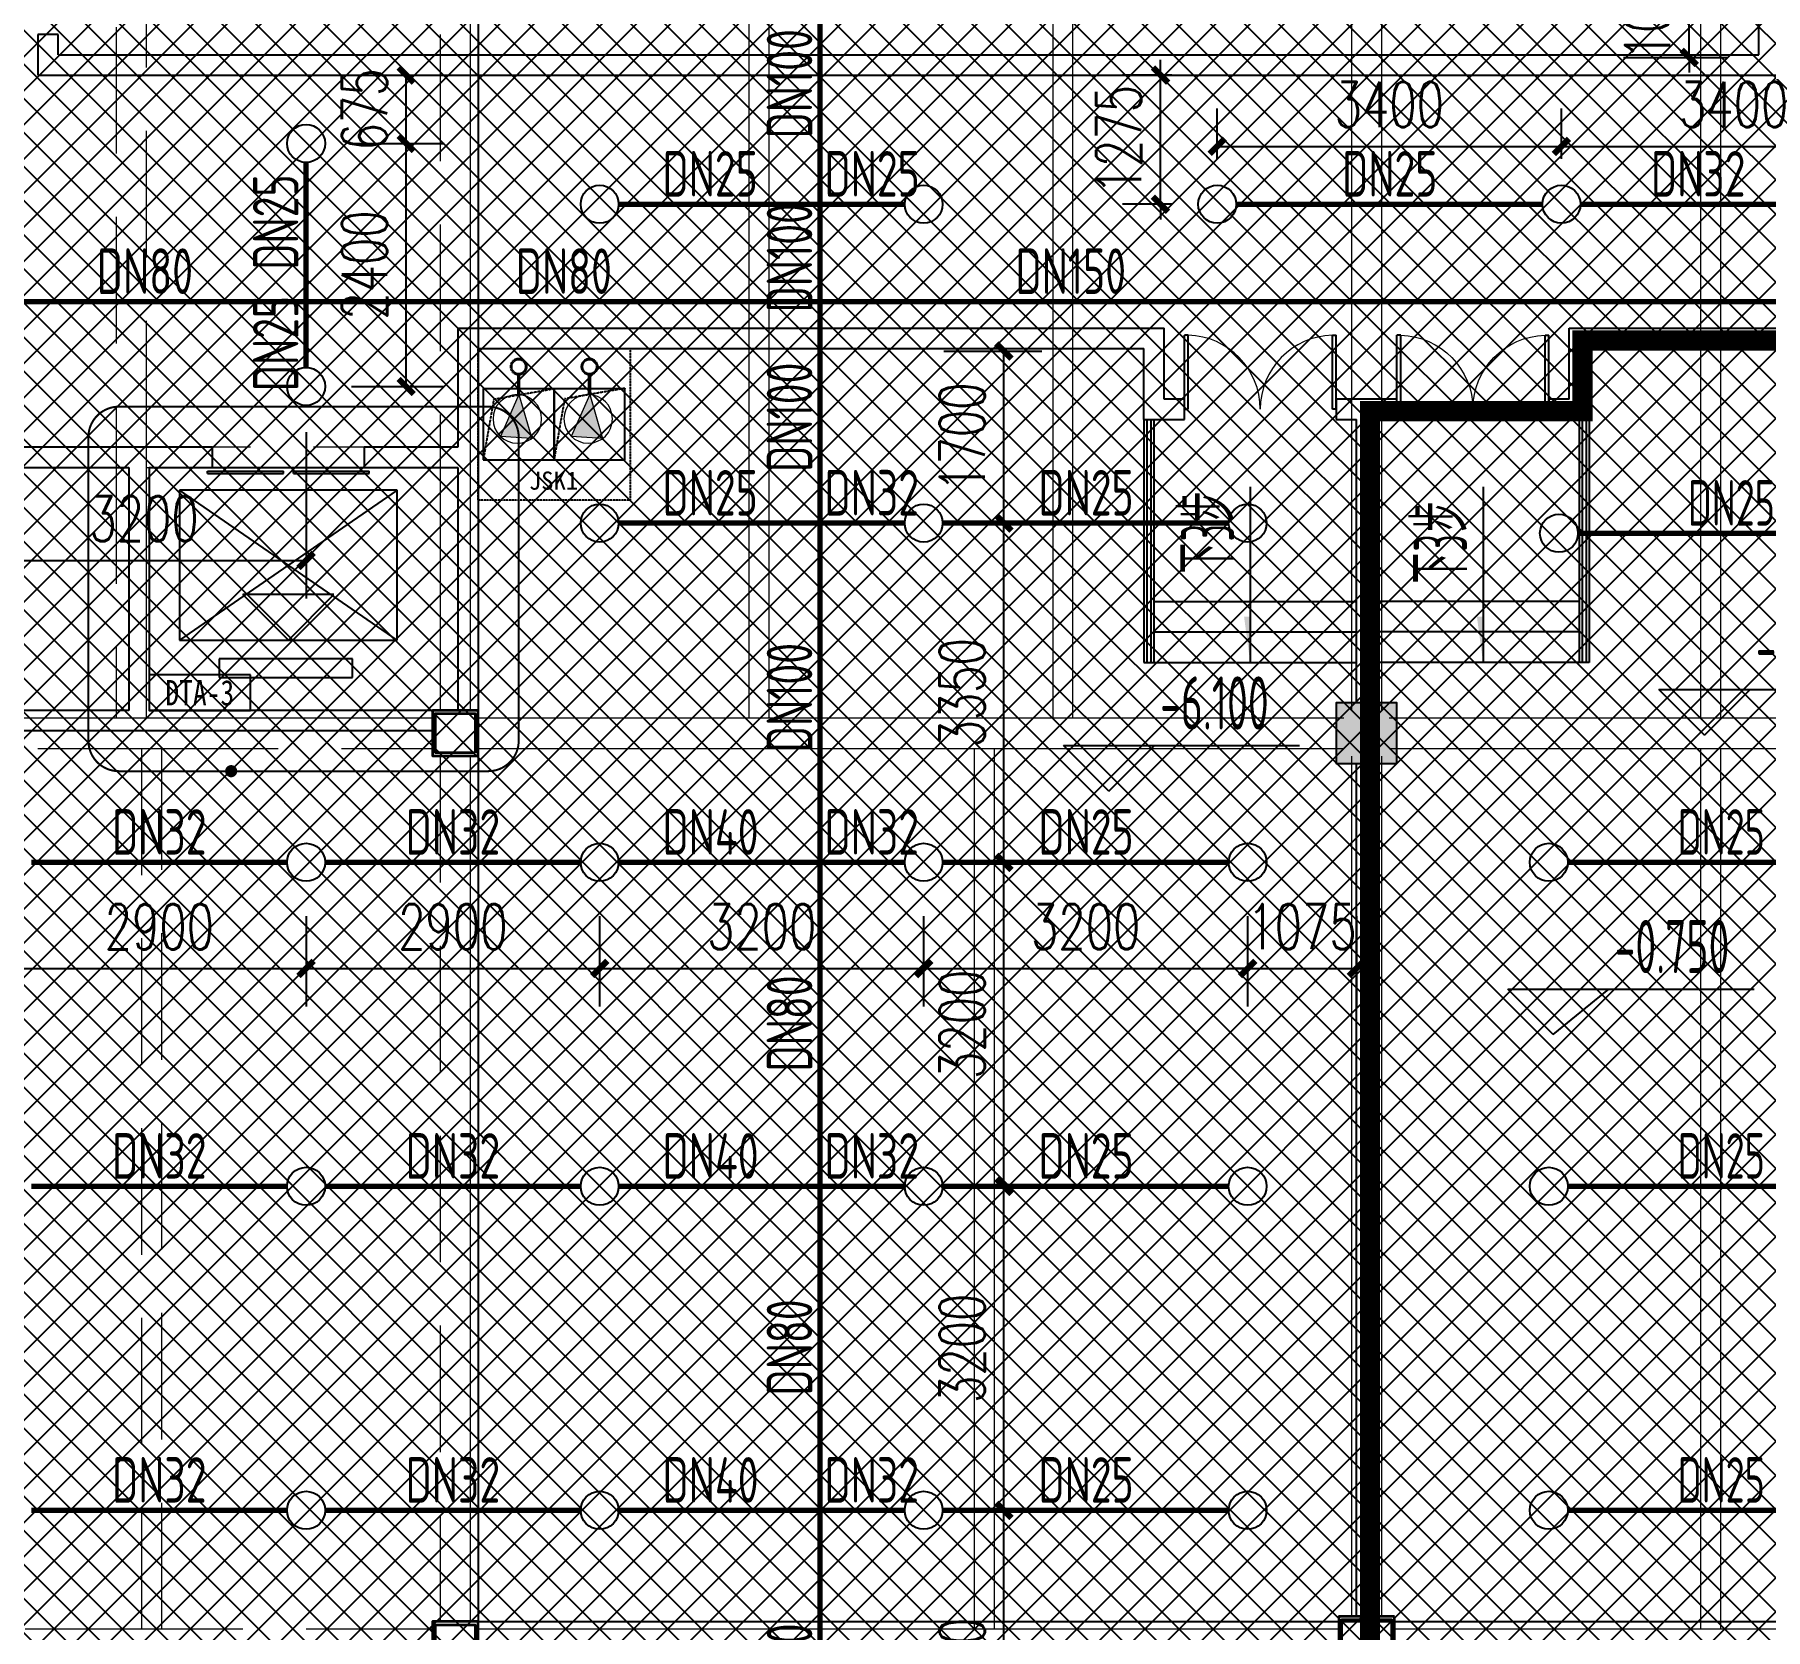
# Model space of a CAD drawing. Extents: x 6824721 to 16538177, y 2478193 to 6665639.
# Drawn here: x 8740108 to 8757203, y 2882850 to 2898601 of the extents above; entities that cross this region are included whole.
import ezdxf
from ezdxf.enums import TextEntityAlignment as Align

# ---------------------------------------------------------------- set-up
doc = ezdxf.new("R2010")
doc.units = 0
doc.header["$LTSCALE"] = 10
for name, pattern in [('DASH', [0.35, 0.25, -0.1]), ('DASHEDX2', [1.5, 1, -0.5]), ('排水', [1.1, 1, -0.1]), ('短虚线', [187.5, 125, -62.5])]:
    doc.linetypes.add(name, pattern=pattern)
for name, color, linetype, lineweight in [('$0$A-PUB_HATCH', 8, 'Continuous', 0), ('GPS-污水', 2, '排水', 40), ('钢梁', 141, 'Continuous', 18)]:
    doc.layers.add(name, color=color, linetype=linetype, lineweight=lineweight)
for name, color, linetype in [('0-wo', 8, 'Continuous'), ('0-绿', 3, 'Continuous'), ('HANDRAIL', 3, 'Continuous'), ('PUB_HATCH', 8, 'Continuous'), ('SRC-03F$0$A-SYMB-NUMB-T', 4, 'Continuous'), ('W-EQUIP_喷头', 7, 'Continuous'), ('W-PIPE-喷淋中', 6, 'Continuous'), ('W-TEXT_喷淋', 7, 'Continuous'), ('W-TWT_DIM', 3, 'Continuous'), ('WALL', 9, 'Continuous'), ('排水', 224, 'DASHEDX2'), ('集水坑', 4, 'Continuous')]:
    doc.layers.add(name, color=color, linetype=linetype)
doc.styles.add('8B2_01', font='simhei.ttf', dxfattribs={"width": 0.8})
doc.styles.add('8B2_02', font='tssdeng.shx', dxfattribs={"width": 0.7, "bigfont": 'TSSDCHN.shx'})
doc.styles.add('_TCH_DIM_T3', font='SIMPLEX', dxfattribs={"width": 0.705882, "bigfont": 'GBCBIG'})
doc.styles.add('_TWT_PIPEDN', font='TSSDENG', dxfattribs={"width": 0.8, "height": 3.5, "bigfont": 'TSSDCHN'})
doc.styles.add('SRC-03F$0$ECADI-TXT', font='simplex.shx', dxfattribs={"bigfont": 'hztxt.shx'})
doc.styles.get("Standard").update_dxf_attribs({"font": 'TSSDENG.shx', "width": 0.7, "bigfont": 'TSSDCHN.shx'})
doc.styles.add('黑体', font='simhei.ttf', dxfattribs={"width": 0.65})
doc.dimstyles.new('_TWT_ARCH&&150', dxfattribs={"dimtxt": 446.25, "dimasz": 150, "dimexe": 375, "dimexo": 450, "dimgap": 189.375, "dimtad": 1, "dimdec": 0, "dimzin": 0, "dimdsep": 46, "dimtxsty": '_TCH_DIM_T3', "dimblk": 'ARCHTICK', "dimcen": 0.09, "dimclrt": 7, "dimazin": 2, "dimtfac": 1, "dimtdec": 0, "dimtix": 1, "dimtmove": 2, "dimatfit": 3, "dimfxl": 0, "dimtolj": 1, "dimtzin": 0, "dimarcsym": 0})

# ---------------------------------------------------------------- blocks, each defined once
blk = doc.blocks.new('SRC-03F$0$ECADI-TAG-CODE')
at = {"layer": 'SRC-03F$0$A-SYMB-NUMB-T', "color": 1}
blk.add_lwpolyline([(3.41, 8.1), (13.41, 8.1), (13.41, 4.6), (3.41, 4.6)], close=True, dxfattribs=at)
at = {"layer": 'SRC-03F$0$A-SYMB-NUMB-T', "style": 'SRC-03F$0$ECADI-TXT', "width": 0.7}
blk.add_attdef('CODE', text='', height=2.5, dxfattribs=at).set_placement((8.41, 6.35), align=Align.MIDDLE_CENTER)
blk = doc.blocks.new('A$C07C2142B')
at = {"layer": 'HANDRAIL', "color": 8}
for points in [[(0, 0), (0, -2400)], [(30, 0), (30, -2400)], [(70, 0), (70, -2400)], [(100, 0), (100, 0), (100, -2400)], [(100, -1800), (2100, -1800)], [(100, -2100), (2100, -2100)], [(0, -2400), (2100, -2400)]]:
    blk.add_lwpolyline(points, dxfattribs=at)
blk = doc.blocks.new('A$C33CD6E67')
at = {"layer": 'HANDRAIL'}
for points in [[(0, 0), (0, -2400)], [(30, 0), (30, -2400)], [(70, 0), (70, -2400)], [(100, 0), (100, 0), (100, -2400)], [(100, -1800), (2100, -1800)], [(100, -2100), (2100, -2100)], [(0, -2400), (2100, -2400)]]:
    blk.add_lwpolyline(points, dxfattribs=at)
blk = doc.blocks.new('_FZH')
blk.add_lwpolyline([(-0.5, -0.5), (0.5, -0.5), (0.5, 0.5), (-0.5, 0.5)], close=True)
at = {"layer": 'PUB_HATCH'}
blk.add_solid([(-0.5, -0.5), (0.5, -0.5), (-0.5, 0.5), (0.5, 0.5)], dxfattribs=at)
blk = doc.blocks.new('$DORLIB2D$00000127')
at = {"color": 0}
for points in [[(-0.533, 0.795), (-0.533, 0.69)], [(-0.033, 0.795), (-0.533, 0.795)], [(-0.033, 0.69), (-0.533, 0.69)], [(-0.033, 0.795), (-0.033, 0.69)], [(0.533, 0.795), (0.033, 0.795)], [(0.033, 0.795), (0.033, 0.69)], [(0.533, 0.69), (0.033, 0.69)], [(0.533, 0.795), (0.533, 0.69)], [(0.5, 0.5), (-0.5, 0.5)]]:
    blk.add_lwpolyline(points, dxfattribs=at)
blk = doc.blocks.new('$DorLib2D$00000002')
for p, q in [((-0.5, 0), (-0.5, 0.4875)), ((-0.475, 0.4875), (-0.5, 0.4875)), ((-0.475, 0), (-0.475, 0.4875)), ((0.475, 0), (0.475, 0.4875)), ((0.475, 0.4875), (0.5, 0.4875)), ((0.5, 0), (0.5, 0.4875)), ((-0.5, 0), (-0.475, 0)), ((0.5, 0), (0.475, 0))]:
    blk.add_line(p, q)
at = {"lineweight": 13}
for centre, start, end in [((-0.4875, 0), 0, 88.53072), ((0.4875, 0), 91.46928, 180)]:
    blk.add_arc(centre, 0.4875, start, end, dxfattribs=at)
blk = doc.blocks.new('$SB01_1')
h = blk.add_hatch(color=256)
h.dxf.hatch_style = 1
h.paths.add_polyline_path([(-0.381, -0.323), (0.5, 0), (-0.381, 0.323)])
h.paths.add_polyline_path([(0, 0), (0.002, 0), (0.002, 0.001), (0, 0.001)], flags=24)
h.paths.add_polyline_path([(0, -0.002), (0.003, -0.002), (0.003, -0.001), (0, -0.001)], flags=24)
h.paths.add_polyline_path([(0, -0.003), (0.003, -0.003), (0.003, -0.002), (0, -0.002)], flags=24)
for p, q in [((0.5, 0), (-0.381, 0.323)), ((-0.381, 0.323), (-0.381, -0.323)), ((0.5, 0), (-0.381, -0.323))]:
    blk.add_line(p, q)
blk.add_circle((0, 0), 0.5)
at = {"flags": 1}
for tag, p in [('UNIT', (0, 0)), ('SPEC', (0, -0.002)), ('WHAT', (0, -0.003))]:
    blk.add_attdef(tag, p, '', height=0.001, dxfattribs=at)
blk = doc.blocks.new('人防集水坑')
at = {"layer": 'GPS-污水', "color": 8, "linetype": '排水', "const_width": 35}
for points in [[(307486, 701151), (307284, 701151)], [(307486, 700451), (307284, 700451)]]:
    blk.add_lwpolyline(points, dxfattribs=at)
at = {"layer": 'GPS-污水', "color": 8, "linetype": '排水'}
for centre in [(307561, 701151), (307561, 700451)]:
    blk.add_circle(centre, 75, dxfattribs=at)
at = {"layer": '集水坑', "color": 8, "linetype": 'DASH', "ltscale": 0.5}
blk.add_lwpolyline([(306241, 700051), (306241, 701551), (307741, 701551), (307741, 700051)], close=True, dxfattribs=at)
at = {"layer": '集水坑', "color": 8, "linetype": 'Continuous', "ltscale": 0.5}
for points in [[(306641, 701501), (306641, 700801), (307341, 700801), (307341, 701501)], [(306641, 700801), (306641, 700101), (307341, 700101), (307341, 700801)]]:
    blk.add_lwpolyline(points, close=True, dxfattribs=at)
at = {"layer": '集水坑', "color": 8, "linetype": 'DASH', "ltscale": 0.5}
for points in [[(307341, 700801), (307237, 701397), (306641, 701501)], [(307347, 700101), (307243, 700697), (306647, 700801)]]:
    blk.add_lwpolyline(points, dxfattribs=at)
at = {"layer": '$0$A-PUB_HATCH', "color": 8, "linetype": '排水', "xscale": -480.0000000000002, "yscale": 480.0000000000002, "zscale": 480.0000000000002, "rotation": 176.2535374729293}
for p in [(307045, 701164, 0), (307045, 700464, 0)]:
    blk.add_blockref('$SB01_1', p, dxfattribs=at)
blk = doc.blocks.new('42pk')
at = {"layer": '排水', "color": 8, "linetype": 'DASH'}
blk.add_lwpolyline([(448757, 792509, 0, 0, 0), (448045, 793221, 160, 0, 0), (447621, 793645, 0, 0, 0)], format="xyseb", dxfattribs=at)
at = {"layer": '集水坑', "color": 8, "linetype": 'Continuous', "rotation": 90}
blk.add_blockref('人防集水坑', (1147567, 487534), dxfattribs=at)
at = {"layer": '0-绿', "color": 8, "linetype": 'DASH', "style": '黑体'}
blk.add_text('JSK1', height=179.2, dxfattribs=at).set_placement((446517, 793880, 0))
blk = doc.blocks.new('jkytk')
at = {"layer": 'WALL', "color": 1, "const_width": 200}
for points in [[(8447914, 2882202), (8447914, 2903527), (8450014, 2903527), (8450014, 2904227), (8457464, 2904227), (8457464, 2902912), (8459789, 2902912), (8459789, 2898727), (8461514, 2898727), (8461514, 2891152)], [(8461514, 2891152), (8461514, 2898727), (8459789, 2898727), (8459789, 2902912), (8457464, 2902912), (8457464, 2904227), (8450014, 2904227), (8450014, 2903527), (8447914, 2903527), (8447914, 2882202)]]:
    blk.add_lwpolyline(points, dxfattribs=at)
blk = doc.blocks.new('A$C54042AD6')
at = {"layer": '0-wo', "color": 8}
for p, q in [((450, 0), (0, 450)), ((0, 450), (2334, 450)), ((450, 0), (900, 450))]:
    blk.add_line(p, q, dxfattribs=at)
at = {"layer": '0-wo', "color": 8, "style": '8B2_02', "width": 0.6}
blk.add_text('-6.100', height=525, dxfattribs=at).set_placement((956, 608))
blk = doc.blocks.new('LIANGMOBAN')
at = {"layer": '钢梁', "color": 8, "linetype": '短虚线', "lineweight": 18}
for p, q in [((1871441, 186578), (1871441, 180453)), ((1871741, 180553), (1871741, 186578)), ((1874641, 186503), (1874641, 180454)), ((1874641, 180553), (1871741, 180553)), ((1871441, 180453), (1871441, 177878)), ((1871641, 177878), (1868791, 177878)), ((1868791, 177578), (1871641, 177578)), ((1871641, 177578), (1871791, 177578)), ((1871691, 177578), (1871691, 168878)), ((1871791, 177578), (1874566, 177578)), ((1871891, 168878), (1871891, 177578)), ((1874641, 177503), (1874641, 168953)), ((1871791, 168878), (1868791, 168878)), ((1874566, 168878), (1871791, 168878))]:
    blk.add_line(p, q, dxfattribs=at)
at = {"layer": '钢梁', "color": 8, "lineweight": 18}
for p, q in [((1877691, 186578), (1877691, 177878)), ((1877891, 177878), (1877891, 186578)), ((1880691, 186578), (1880691, 177878)), ((1880891, 177878), (1880891, 186578)), ((1887091, 186578), (1887091, 177878)), ((1887291, 177878), (1887291, 186578)), ((1874941, 180453), (1874941, 186503)), ((1883641, 186453), (1883641, 177953)), ((1883941, 177953), (1883941, 186453)), ((1871741, 177878), (1871741, 180554)), ((1874641, 180453), (1874641, 177953)), ((1874941, 177953), (1874941, 180453)), ((1871741, 180353), (1874641, 180353)), ((1871791, 177878), (1871641, 177878)), ((1874566, 177878), (1871791, 177878)), ((1877791, 177878), (1875016, 177878)), ((1880016, 177878), (1877791, 177878)), ((1880791, 177878), (1880016, 177878)), ((1883566, 177878), (1880791, 177878)), ((1890366, 177878), (1884016, 177878)), ((1887091, 177878), (1884016, 177878)), ((1874941, 168953), (1874941, 177503)), ((1875016, 177578), (1877791, 177578)), ((1877791, 177578), (1880016, 177578)), ((1879916, 177578), (1879916, 168878)), ((1880016, 177578), (1880791, 177578)), ((1880116, 168878), (1880116, 177578)), ((1880791, 177578), (1883566, 177578)), ((1883641, 177503), (1883641, 169003)), ((1883941, 169003), (1883941, 177503)), ((1884016, 177578), (1890366, 177578)), ((1884016, 177578), (1887091, 177578)), ((1887091, 177578), (1887091, 168878)), ((1887291, 168878), (1887291, 177578)), ((1877791, 168878), (1875016, 168878)), ((1880016, 168878), (1877791, 168878)), ((1880791, 168878), (1880016, 168878)), ((1883516, 168878), (1880791, 168878)), ((1890316, 168878), (1884066, 168878)), ((1887091, 168878), (1884066, 168878))]:
    blk.add_line(p, q, dxfattribs=at)
blk = doc.blocks.new('_ArchTick')
at = {"color": 0, "linetype": 'ByBlock', "const_width": 0.4}
blk.add_lwpolyline([(-0.5, -0.5), (0.5, 0.5)], dxfattribs=at)
blk = doc.blocks.new('*D377')
at = {"layer": 'Defpoints', "color": 0, "transparency": 16777216}
for p in [(8748639, 2884026), (8749682, 2884026), (8748639, 2880826)]:
    blk.add_point(p, dxfattribs=at)
at = {"layer": 'W-TWT_DIM', "color": 0, "lineweight": -2, "transparency": 16777216}
for p, q in [((8749089, 2884026), (8750057, 2884026)), ((8749682, 2880826), (8749682, 2884026)), ((8749089, 2880826), (8750057, 2880826))]:
    blk.add_line(p, q, dxfattribs=at)
at = {"layer": 'W-TWT_DIM', "color": 0, "lineweight": -2, "transparency": 16777216, "xscale": 150, "yscale": 150, "zscale": 150}
for p, rotation in [((8749682, 2884026), 90), ((8749682, 2880826), 270)]:
    blk.add_blockref('_ArchTick', p, dxfattribs=dict(at, rotation=rotation))
at = {"layer": 'W-TWT_DIM', "color": 7, "transparency": 16777216, "insert": (8749270, 2882426), "char_height": 446.2, "attachment_point": 5, "rotation": 90, "style": '_TCH_DIM_T3'}
blk.add_mtext('\\A1;3200', dxfattribs=at)
blk = doc.blocks.new('*D378')
at = {"layer": 'Defpoints', "color": 0, "transparency": 16777216}
for p in [(8748639, 2887226), (8749682, 2887226), (8748639, 2884026)]:
    blk.add_point(p, dxfattribs=at)
at = {"layer": 'W-TWT_DIM', "color": 0, "lineweight": -2, "transparency": 16777216}
for p, q in [((8749089, 2887226), (8750057, 2887226)), ((8749682, 2884026), (8749682, 2887226)), ((8749089, 2884026), (8750057, 2884026))]:
    blk.add_line(p, q, dxfattribs=at)
at = {"layer": 'W-TWT_DIM', "color": 0, "lineweight": -2, "transparency": 16777216, "xscale": 150, "yscale": 150, "zscale": 150}
for p, rotation in [((8749682, 2887226), 90), ((8749682, 2884026), 270)]:
    blk.add_blockref('_ArchTick', p, dxfattribs=dict(at, rotation=rotation))
at = {"layer": 'W-TWT_DIM', "color": 7, "transparency": 16777216, "insert": (8749270, 2885626), "char_height": 446.2, "attachment_point": 5, "rotation": 90, "style": '_TCH_DIM_T3'}
blk.add_mtext('\\A1;3200', dxfattribs=at)
blk = doc.blocks.new('*D379')
at = {"layer": 'Defpoints', "color": 0, "transparency": 16777216}
for p in [(8748639, 2890426), (8749682, 2890426), (8748639, 2887226)]:
    blk.add_point(p, dxfattribs=at)
at = {"layer": 'W-TWT_DIM', "color": 0, "lineweight": -2, "transparency": 16777216}
for p, q in [((8749089, 2890426), (8750057, 2890426)), ((8749682, 2887226), (8749682, 2890426)), ((8749089, 2887226), (8750057, 2887226))]:
    blk.add_line(p, q, dxfattribs=at)
at = {"layer": 'W-TWT_DIM', "color": 0, "lineweight": -2, "transparency": 16777216, "xscale": 150, "yscale": 150, "zscale": 150}
for p, rotation in [((8749682, 2890426), 90), ((8749682, 2887226), 270)]:
    blk.add_blockref('_ArchTick', p, dxfattribs=dict(at, rotation=rotation))
at = {"layer": 'W-TWT_DIM', "color": 7, "transparency": 16777216, "insert": (8749270, 2888826), "char_height": 446.2, "attachment_point": 5, "rotation": 90, "style": '_TCH_DIM_T3'}
blk.add_mtext('\\A1;3200', dxfattribs=at)
blk = doc.blocks.new('*D380')
at = {"layer": 'Defpoints', "color": 0, "transparency": 16777216}
for p in [(8748639, 2893776), (8749682, 2893776), (8748639, 2890426)]:
    blk.add_point(p, dxfattribs=at)
at = {"layer": 'W-TWT_DIM', "color": 0, "lineweight": -2, "transparency": 16777216}
for p, q in [((8749089, 2893776), (8750057, 2893776)), ((8749682, 2890426), (8749682, 2893776)), ((8749089, 2890426), (8750057, 2890426))]:
    blk.add_line(p, q, dxfattribs=at)
at = {"layer": 'W-TWT_DIM', "color": 0, "lineweight": -2, "transparency": 16777216, "xscale": 150, "yscale": 150, "zscale": 150}
for p, rotation in [((8749682, 2893776), 90), ((8749682, 2890426), 270)]:
    blk.add_blockref('_ArchTick', p, dxfattribs=dict(at, rotation=rotation))
at = {"layer": 'W-TWT_DIM', "color": 7, "transparency": 16777216, "insert": (8749270, 2892101), "char_height": 446.2, "attachment_point": 5, "rotation": 90, "style": '_TCH_DIM_T3'}
blk.add_mtext('\\A1;3350', dxfattribs=at)
blk = doc.blocks.new('*D381')
at = {"layer": 'Defpoints', "color": 0, "transparency": 16777216}
for p in [(8748639, 2895476), (8749682, 2895476), (8748639, 2893776)]:
    blk.add_point(p, dxfattribs=at)
at = {"layer": 'W-TWT_DIM', "color": 0, "lineweight": -2, "transparency": 16777216}
for p, q in [((8749089, 2895476), (8750057, 2895476)), ((8749682, 2893776), (8749682, 2895476)), ((8749089, 2893776), (8750057, 2893776))]:
    blk.add_line(p, q, dxfattribs=at)
at = {"layer": 'W-TWT_DIM', "color": 0, "lineweight": -2, "transparency": 16777216, "xscale": 150, "yscale": 150, "zscale": 150}
for p, rotation in [((8749682, 2895476), 90), ((8749682, 2893776), 270)]:
    blk.add_blockref('_ArchTick', p, dxfattribs=dict(at, rotation=rotation))
at = {"layer": 'W-TWT_DIM', "color": 7, "transparency": 16777216, "insert": (8749270, 2894626), "char_height": 446.2, "attachment_point": 5, "rotation": 90, "style": '_TCH_DIM_T3'}
blk.add_mtext('\\A1;1700', dxfattribs=at)
blk = doc.blocks.new('*D679')
at = {"layer": 'Defpoints', "color": 0, "transparency": 16777216}
for p in [(8751229, 2898201), (8751789, 2898201), (8751789, 2896926)]:
    blk.add_point(p, dxfattribs=at)
at = {"layer": 'W-TWT_DIM', "color": 0, "lineweight": -2, "transparency": 16777216}
for p, q in [((8751229, 2898201), (8751229, 2898351)), ((8751339, 2898201), (8750854, 2898201)), ((8751229, 2896926), (8751229, 2898201)), ((8751339, 2896926), (8750854, 2896926)), ((8751229, 2896926), (8751229, 2896776))]:
    blk.add_line(p, q, dxfattribs=at)
at = {"layer": 'W-TWT_DIM', "color": 0, "lineweight": -2, "transparency": 16777216, "xscale": 150, "yscale": 150, "zscale": 150}
for p, rotation in [((8751229, 2898201), 270), ((8751229, 2896926), 90)]:
    blk.add_blockref('_ArchTick', p, dxfattribs=dict(at, rotation=rotation))
at = {"layer": 'W-TWT_DIM', "color": 7, "transparency": 16777216, "insert": (8750816, 2897564), "char_height": 446.2, "attachment_point": 5, "rotation": 90, "style": '_TCH_DIM_T3'}
blk.add_mtext('\\A1;1275', dxfattribs=at)
blk = doc.blocks.new('*D760')
at = {"layer": 'Defpoints', "color": 0, "transparency": 16777216}
for p in [(8755189, 2897498), (8751789, 2896926), (8755189, 2896926)]:
    blk.add_point(p, dxfattribs=at)
at = {"layer": 'W-TWT_DIM', "color": 0, "lineweight": -2, "transparency": 16777216}
for p, q in [((8751789, 2897376), (8751789, 2897873)), ((8755189, 2897376), (8755189, 2897873)), ((8751789, 2897498), (8755189, 2897498))]:
    blk.add_line(p, q, dxfattribs=at)
at = {"layer": 'W-TWT_DIM', "color": 0, "lineweight": -2, "transparency": 16777216, "xscale": 150, "yscale": 150, "zscale": 150, "rotation": 180}
blk.add_blockref('_ArchTick', (8751789, 2897498), dxfattribs=at)
at = {"layer": 'W-TWT_DIM', "color": 0, "lineweight": -2, "transparency": 16777216, "xscale": 150, "yscale": 150, "zscale": 150}
blk.add_blockref('_ArchTick', (8755189, 2897498), dxfattribs=at)
at = {"layer": 'W-TWT_DIM', "color": 7, "transparency": 16777216, "insert": (8753489, 2897911), "char_height": 446.2, "attachment_point": 5, "style": '_TCH_DIM_T3'}
blk.add_mtext('\\A1;3400', dxfattribs=at)
blk = doc.blocks.new('*D761')
at = {"layer": 'Defpoints', "color": 0, "transparency": 16777216}
for p in [(8758589, 2897498), (8755189, 2896926), (8758589, 2896926)]:
    blk.add_point(p, dxfattribs=at)
at = {"layer": 'W-TWT_DIM', "color": 0, "lineweight": -2, "transparency": 16777216}
for p, q in [((8755189, 2897376), (8755189, 2897873)), ((8758589, 2897376), (8758589, 2897873)), ((8755189, 2897498), (8758589, 2897498))]:
    blk.add_line(p, q, dxfattribs=at)
at = {"layer": 'W-TWT_DIM', "color": 0, "lineweight": -2, "transparency": 16777216, "xscale": 150, "yscale": 150, "zscale": 150, "rotation": 180}
blk.add_blockref('_ArchTick', (8755189, 2897498), dxfattribs=at)
at = {"layer": 'W-TWT_DIM', "color": 0, "lineweight": -2, "transparency": 16777216, "xscale": 150, "yscale": 150, "zscale": 150}
blk.add_blockref('_ArchTick', (8758589, 2897498), dxfattribs=at)
at = {"layer": 'W-TWT_DIM', "color": 7, "transparency": 16777216, "insert": (8756889, 2897911), "char_height": 446.2, "attachment_point": 5, "style": '_TCH_DIM_T3'}
blk.add_mtext('\\A1;3400', dxfattribs=at)
blk = doc.blocks.new('*D767')
at = {"layer": 'Defpoints', "color": 0, "transparency": 16777216}
for p in [(8739589, 2895126), (8742789, 2895126), (8742789, 2893408)]:
    blk.add_point(p, dxfattribs=at)
at = {"layer": 'W-TWT_DIM', "color": 0, "lineweight": -2, "transparency": 16777216}
for p, q in [((8739589, 2894676), (8739589, 2893033)), ((8742789, 2894676), (8742789, 2893033)), ((8739589, 2893408), (8742789, 2893408))]:
    blk.add_line(p, q, dxfattribs=at)
at = {"layer": 'W-TWT_DIM', "color": 0, "lineweight": -2, "transparency": 16777216, "xscale": 150, "yscale": 150, "zscale": 150, "rotation": 180}
blk.add_blockref('_ArchTick', (8739589, 2893408), dxfattribs=at)
at = {"layer": 'W-TWT_DIM', "color": 0, "lineweight": -2, "transparency": 16777216, "xscale": 150, "yscale": 150, "zscale": 150}
blk.add_blockref('_ArchTick', (8742789, 2893408), dxfattribs=at)
at = {"layer": 'W-TWT_DIM', "color": 7, "transparency": 16777216, "insert": (8741189, 2893821), "char_height": 446.2, "attachment_point": 5, "style": '_TCH_DIM_T3'}
blk.add_mtext('\\A1;3200', dxfattribs=at)
blk = doc.blocks.new('*D768')
at = {"layer": 'Defpoints', "color": 0, "transparency": 16777216}
for p in [(8742789, 2897526), (8743778, 2897526), (8742789, 2895126)]:
    blk.add_point(p, dxfattribs=at)
at = {"layer": 'W-TWT_DIM', "color": 0, "lineweight": -2, "transparency": 16777216}
for p, q in [((8743239, 2897526), (8744153, 2897526)), ((8743778, 2895126), (8743778, 2897526)), ((8743239, 2895126), (8744153, 2895126))]:
    blk.add_line(p, q, dxfattribs=at)
at = {"layer": 'W-TWT_DIM', "color": 0, "lineweight": -2, "transparency": 16777216, "xscale": 150, "yscale": 150, "zscale": 150}
for p, rotation in [((8743778, 2897526), 90), ((8743778, 2895126), 270)]:
    blk.add_blockref('_ArchTick', p, dxfattribs=dict(at, rotation=rotation))
at = {"layer": 'W-TWT_DIM', "color": 7, "transparency": 16777216, "insert": (8743366, 2896326), "char_height": 446.2, "attachment_point": 5, "rotation": 90, "style": '_TCH_DIM_T3'}
blk.add_mtext('\\A1;2400', dxfattribs=at)
blk = doc.blocks.new('*D769')
at = {"layer": 'Defpoints', "color": 0, "transparency": 16777216}
for p in [(8742789, 2898201), (8743778, 2898201), (8742789, 2897526)]:
    blk.add_point(p, dxfattribs=at)
at = {"layer": 'W-TWT_DIM', "color": 0, "lineweight": -2, "transparency": 16777216}
for p, q in [((8743239, 2898201), (8744153, 2898201)), ((8743778, 2897526), (8743778, 2898201)), ((8743239, 2897526), (8744153, 2897526))]:
    blk.add_line(p, q, dxfattribs=at)
at = {"layer": 'W-TWT_DIM', "color": 0, "lineweight": -2, "transparency": 16777216, "xscale": 150, "yscale": 150, "zscale": 150}
for p, rotation in [((8743778, 2898201), 90), ((8743778, 2897526), 270)]:
    blk.add_blockref('_ArchTick', p, dxfattribs=dict(at, rotation=rotation))
at = {"layer": 'W-TWT_DIM', "color": 7, "transparency": 16777216, "insert": (8743366, 2897862), "char_height": 446.2, "attachment_point": 5, "rotation": 90, "style": '_TCH_DIM_T3'}
blk.add_mtext('\\A1;675', dxfattribs=at)
blk = doc.blocks.new('*D1026')
at = {"layer": 'Defpoints', "color": 0, "transparency": 16777216}
for p in [(8739889, 2890345), (8742789, 2890345), (8742789, 2889378)]:
    blk.add_point(p, dxfattribs=at)
at = {"layer": 'W-TWT_DIM', "color": 0, "lineweight": -2, "transparency": 16777216}
for p, q in [((8739889, 2889895), (8739889, 2889003)), ((8742789, 2889895), (8742789, 2889003)), ((8739889, 2889378), (8742789, 2889378))]:
    blk.add_line(p, q, dxfattribs=at)
at = {"layer": 'W-TWT_DIM', "color": 0, "lineweight": -2, "transparency": 16777216, "xscale": 150, "yscale": 150, "zscale": 150, "rotation": 180}
blk.add_blockref('_ArchTick', (8739889, 2889378), dxfattribs=at)
at = {"layer": 'W-TWT_DIM', "color": 0, "lineweight": -2, "transparency": 16777216, "xscale": 150, "yscale": 150, "zscale": 150}
blk.add_blockref('_ArchTick', (8742789, 2889378), dxfattribs=at)
at = {"layer": 'W-TWT_DIM', "color": 7, "transparency": 16777216, "insert": (8741339, 2889790), "char_height": 446.2, "attachment_point": 5, "style": '_TCH_DIM_T3'}
blk.add_mtext('\\A1;2900', dxfattribs=at)
blk = doc.blocks.new('*D1027')
at = {"layer": 'Defpoints', "color": 0, "transparency": 16777216}
for p in [(8742789, 2890345), (8745689, 2890345), (8745689, 2889378)]:
    blk.add_point(p, dxfattribs=at)
at = {"layer": 'W-TWT_DIM', "color": 0, "lineweight": -2, "transparency": 16777216}
for p, q in [((8742789, 2889895), (8742789, 2889003)), ((8745689, 2889895), (8745689, 2889003)), ((8742789, 2889378), (8745689, 2889378))]:
    blk.add_line(p, q, dxfattribs=at)
at = {"layer": 'W-TWT_DIM', "color": 0, "lineweight": -2, "transparency": 16777216, "xscale": 150, "yscale": 150, "zscale": 150, "rotation": 180}
blk.add_blockref('_ArchTick', (8742789, 2889378), dxfattribs=at)
at = {"layer": 'W-TWT_DIM', "color": 0, "lineweight": -2, "transparency": 16777216, "xscale": 150, "yscale": 150, "zscale": 150}
blk.add_blockref('_ArchTick', (8745689, 2889378), dxfattribs=at)
at = {"layer": 'W-TWT_DIM', "color": 7, "transparency": 16777216, "insert": (8744239, 2889790), "char_height": 446.2, "attachment_point": 5, "style": '_TCH_DIM_T3'}
blk.add_mtext('\\A1;2900', dxfattribs=at)
blk = doc.blocks.new('*D1028')
at = {"layer": 'Defpoints', "color": 0, "transparency": 16777216}
for p in [(8745689, 2890345), (8748889, 2890345), (8748889, 2889378)]:
    blk.add_point(p, dxfattribs=at)
at = {"layer": 'W-TWT_DIM', "color": 0, "lineweight": -2, "transparency": 16777216}
for p, q in [((8745689, 2889895), (8745689, 2889003)), ((8748889, 2889895), (8748889, 2889003)), ((8745689, 2889378), (8748889, 2889378))]:
    blk.add_line(p, q, dxfattribs=at)
at = {"layer": 'W-TWT_DIM', "color": 0, "lineweight": -2, "transparency": 16777216, "xscale": 150, "yscale": 150, "zscale": 150, "rotation": 180}
blk.add_blockref('_ArchTick', (8745689, 2889378), dxfattribs=at)
at = {"layer": 'W-TWT_DIM', "color": 0, "lineweight": -2, "transparency": 16777216, "xscale": 150, "yscale": 150, "zscale": 150}
blk.add_blockref('_ArchTick', (8748889, 2889378), dxfattribs=at)
at = {"layer": 'W-TWT_DIM', "color": 7, "transparency": 16777216, "insert": (8747289, 2889791), "char_height": 446.2, "attachment_point": 5, "style": '_TCH_DIM_T3'}
blk.add_mtext('\\A1;3200', dxfattribs=at)
blk = doc.blocks.new('*D1029')
at = {"layer": 'Defpoints', "color": 0, "transparency": 16777216}
for p in [(8748889, 2890345), (8752089, 2890345), (8752089, 2889378)]:
    blk.add_point(p, dxfattribs=at)
at = {"layer": 'W-TWT_DIM', "color": 0, "lineweight": -2, "transparency": 16777216}
for p, q in [((8748889, 2889895), (8748889, 2889003)), ((8752089, 2889895), (8752089, 2889003)), ((8748889, 2889378), (8752089, 2889378))]:
    blk.add_line(p, q, dxfattribs=at)
at = {"layer": 'W-TWT_DIM', "color": 0, "lineweight": -2, "transparency": 16777216, "xscale": 150, "yscale": 150, "zscale": 150, "rotation": 180}
blk.add_blockref('_ArchTick', (8748889, 2889378), dxfattribs=at)
at = {"layer": 'W-TWT_DIM', "color": 0, "lineweight": -2, "transparency": 16777216, "xscale": 150, "yscale": 150, "zscale": 150}
blk.add_blockref('_ArchTick', (8752089, 2889378), dxfattribs=at)
at = {"layer": 'W-TWT_DIM', "color": 7, "transparency": 16777216, "insert": (8750489, 2889791), "char_height": 446.2, "attachment_point": 5, "style": '_TCH_DIM_T3'}
blk.add_mtext('\\A1;3200', dxfattribs=at)
blk = doc.blocks.new('*D1030')
at = {"layer": 'Defpoints', "color": 0, "transparency": 16777216}
for p in [(8752089, 2890345), (8753164, 2890345), (8753164, 2889378)]:
    blk.add_point(p, dxfattribs=at)
at = {"layer": 'W-TWT_DIM', "color": 0, "lineweight": -2, "transparency": 16777216}
for p, q in [((8752089, 2889895), (8752089, 2889003)), ((8753164, 2889895), (8753164, 2889003)), ((8752089, 2889378), (8751939, 2889378)), ((8752089, 2889378), (8753164, 2889378)), ((8753164, 2889378), (8753314, 2889378))]:
    blk.add_line(p, q, dxfattribs=at)
at = {"layer": 'W-TWT_DIM', "color": 0, "lineweight": -2, "transparency": 16777216, "xscale": 150, "yscale": 150, "zscale": 150}
blk.add_blockref('_ArchTick', (8752089, 2889378), dxfattribs=at)
at = {"layer": 'W-TWT_DIM', "color": 0, "lineweight": -2, "transparency": 16777216, "xscale": 150, "yscale": 150, "zscale": 150, "rotation": 180}
blk.add_blockref('_ArchTick', (8753164, 2889378), dxfattribs=at)
at = {"layer": 'W-TWT_DIM', "color": 7, "transparency": 16777216, "insert": (8752627, 2889791), "char_height": 446.2, "attachment_point": 5, "style": '_TCH_DIM_T3'}
blk.add_mtext('\\A1;1075', dxfattribs=at)
blk = doc.blocks.new('*D1678')
at = {"layer": 'Defpoints', "color": 0, "transparency": 16777216}
for p in [(8755352, 2899401), (8756451, 2899401), (8755352, 2898376)]:
    blk.add_point(p, dxfattribs=at)
at = {"layer": 'W-TWT_DIM', "color": 0, "lineweight": -2, "transparency": 16777216}
for p, q in [((8756451, 2899401), (8756451, 2899551)), ((8755802, 2899401), (8756826, 2899401)), ((8756451, 2898376), (8756451, 2899401)), ((8755802, 2898376), (8756826, 2898376)), ((8756451, 2898376), (8756451, 2898226))]:
    blk.add_line(p, q, dxfattribs=at)
at = {"layer": 'W-TWT_DIM', "color": 0, "lineweight": -2, "transparency": 16777216, "xscale": 150, "yscale": 150, "zscale": 150}
for p, rotation in [((8756451, 2899401), 270), ((8756451, 2898376), 90)]:
    blk.add_blockref('_ArchTick', p, dxfattribs=dict(at, rotation=rotation))
at = {"layer": 'W-TWT_DIM', "color": 7, "transparency": 16777216, "insert": (8756038, 2898889), "char_height": 446.2, "attachment_point": 5, "rotation": 90, "style": '_TCH_DIM_T3'}
blk.add_mtext('\\A1;1025', dxfattribs=at)
blk = doc.blocks.new('$TwtSys$00000125')
blk.add_circle((0, 0, 0), 1)

msp = doc.modelspace()

# ---------------------------------------------------------------- hatches: boundary and pattern name
h = msp.add_hatch()
h.set_pattern_fill('ANSI37', color=8, scale=150)
h.set_pattern_definition([(45, (8303016.86, 2710265.2), (-168.3798, 168.3798), []), (135, (8303016.86, 2710265.2), (-168.3798, -168.3798), [])])
h.paths.add_polyline_path([(8824414.1, 2949451.5), (8824414.1, 2935151.5), (8842714.1, 2935151.5), (8842714.1, 2879526.5), (8827964.1, 2879526.5), (8827964.1, 2881476.5), (8830839.1, 2881476.5), (8830939.1, 2886876.5), (8804334.6, 2886876.5), (8804142.3, 2820149.7), (8833564.1, 2820152.3), (8833564.1, 2817714.5), (8841204.8, 2810768), (8839163.9, 2808501.4), (8843102.6, 2804955), (8820829.2, 2780217.9), (8820829.2, 2770055.4), (8785124.6, 2730401.5), (8708264.1, 2730401.5), (8708264.1, 2736351.5), (8695014.1, 2750701.5), (8695014.1, 2775001.5), (8703014.1, 2775002.8), (8703014.1, 2949451.5), (8712039.3, 2949451.5)])
at = {"layer": '0-wo'}
for points in [[(8752114.1, 2892401.5), (8752114.1, 2892851.5), (8752054.1, 2892851.5)], [(8754414.1, 2892401.5), (8754414.1, 2892851.5), (8754354.1, 2892851.5)]]:
    msp.add_hatch(color=8, dxfattribs=at).paths.add_polyline_path(points)

# ---------------------------------------------------------------- linework, layer by layer
at = {"layer": '0-wo', "color": 8}
for p, q in [((8757139.1, 2898401.5), (8757139.1, 2901213.1)), ((8740339.1, 2898601.5), (8740139.1, 2898601.5)), ((8740139.1, 2898601.5), (8740139.1, 2898201.5)), ((8740339.1, 2898401.5), (8740339.1, 2898601.5)), ((8740339.1, 2898401.5), (8757139.1, 2898401.5)), ((8740139.1, 2898201.5), (8757339.1, 2898201.5)), ((8744289.1, 2895701.5), (8744289.1, 2894526.5)), ((8744289.1, 2895701.5), (8751264.1, 2895701.5)), ((8751264.1, 2895001.5), (8751264.1, 2895701.5)), ((8755264.1, 2895701.5), (8762914.1, 2895701.5)), ((8755264.1, 2895001.5), (8755264.1, 2895701.5)), ((8744489.1, 2895501.5), (8744489.1, 2894426.5)), ((8744489.1, 2895501.5), (8751064.1, 2895501.5)), ((8751064.1, 2894801.5), (8751064.1, 2895501.5)), ((8755464.1, 2895501.5), (8762714.1, 2895501.5)), ((8755464.1, 2894801.5), (8755464.1, 2895501.5)), ((8751464.1, 2895001.5), (8751264.1, 2895001.5)), ((8751464.1, 2894801.5), (8751464.1, 2895001.5)), ((8753264.1, 2895001.5), (8752964.1, 2895001.5)), ((8752964.1, 2895001.5), (8752964.1, 2894801.5)), ((8753564.1, 2895001.5), (8753264.1, 2895001.5)), ((8753564.1, 2894801.5), (8753564.1, 2895001.5)), ((8755264.1, 2895001.5), (8755064.1, 2895001.5)), ((8755064.1, 2895001.5), (8755064.1, 2894801.5)), ((8751064.1, 2894801.5), (8751464.1, 2894801.5)), ((8752964.1, 2894801.5), (8753164.1, 2894801.5)), ((8753164.1, 2892001.5), (8753164.1, 2894801.5)), ((8753364.1, 2894801.5), (8753564.1, 2894801.5)), ((8753364.1, 2892001.5), (8753364.1, 2894801.5)), ((8755064.1, 2894801.5), (8755464.1, 2894801.5)), ((8741139.1, 2894526.5), (8736689.1, 2894526.5)), ((8741864.1, 2894526.5), (8741139.1, 2894526.5)), ((8741864.1, 2894326.5), (8741864.1, 2894526.5)), ((8744289.1, 2894526.5), (8743364.1, 2894526.5)), ((8743364.1, 2894526.5), (8743364.1, 2894326.5)), ((8744489.1, 2894426.5), (8744489.1, 2891926.5)), ((8736689.1, 2894326.5), (8741039.1, 2894326.5)), ((8741039.1, 2894326.5), (8741039.1, 2891926.5)), ((8741239.1, 2894326.5), (8741864.1, 2894326.5)), ((8741239.1, 2894326.5), (8741239.1, 2891926.5)), ((8743364.1, 2894326.5), (8744289.1, 2894326.5)), ((8744289.1, 2894326.5), (8744289.1, 2891926.5)), ((8743689.1, 2894101.5), (8741539.1, 2894101.5)), ((8741539.1, 2894101.5), (8741539.1, 2892621.5)), ((8743689.1, 2892621.5), (8741539.1, 2894101.5)), ((8743689.1, 2894101.5), (8741539.1, 2892621.5)), ((8743689.1, 2892621.5), (8743689.1, 2894101.5)), ((8742614.1, 2892621.5), (8742164.1, 2893071.5)), ((8743064.1, 2893071.5), (8742164.1, 2893071.5)), ((8742614.1, 2892621.5), (8743064.1, 2893071.5)), ((8741539.1, 2892621.5), (8743689.1, 2892621.5)), ((8743249.1, 2892436.5), (8741929.1, 2892436.5)), ((8741929.1, 2892436.5), (8741929.1, 2892251.5)), ((8743249.1, 2892251.5), (8743249.1, 2892436.5)), ((8741929.1, 2892251.5), (8743249.1, 2892251.5)), ((8756602, 2891683.8), (8756152, 2892133.8)), ((8756152, 2892133.8), (8758485.7, 2892133.8)), ((8756602, 2891683.8), (8757052, 2892133.8)), ((8741039.1, 2891926.5), (8735489.1, 2891926.5)), ((8744039.1, 2891926.5), (8741239.1, 2891926.5)), ((8744489.1, 2891926.5), (8744039.1, 2891926.5)), ((8744039.1, 2891926.5), (8744039.1, 2891476.5)), ((8744489.1, 2891476.5), (8744489.1, 2891926.5)), ((8741139.1, 2891726.5), (8735489.1, 2891726.5)), ((8744039.1, 2891726.5), (8741139.1, 2891726.5)), ((8744039.1, 2891476.5), (8744489.1, 2891476.5)), ((8753164.1, 2882976.5), (8753164.1, 2891401.5)), ((8753364.1, 2882976.5), (8753364.1, 2891401.5)), ((8755108.2, 2888724.5), (8754658.2, 2889174.5)), ((8754658.2, 2889174.5), (8757092, 2889174.5)), ((8755108.2, 2888724.5), (8755658.2, 2889174.5)), ((8753539.1, 2882976.5), (8752989.1, 2882976.5)), ((8752989.1, 2882976.5), (8752989.1, 2882426.5)), ((8753539.1, 2882426.5), (8753539.1, 2882976.5)), ((8744489.1, 2882926.5), (8744039.1, 2882926.5)), ((8744039.1, 2882926.5), (8744039.1, 2882476.5)), ((8744489.1, 2882476.5), (8744489.1, 2882926.5))]:
    msp.add_line(p, q, dxfattribs=at)
at = {"layer": '0-wo', "color": 8, "linetype": 'DASH', "const_width": 20}
msp.add_lwpolyline([(8766639.1, 2882926.5), (8744489.1, 2882926.5), (8744489.1, 2900476.5), (8766639.1, 2900476.5)], close=True, dxfattribs=at)
msp.add_lwpolyline([(8740939.1, 2894926.5), (8744589.1, 2894926.5, -0.4142136), (8744889.1, 2894626.5), (8744889.1, 2891626.5, -0.4142136), (8744589.1, 2891326.5), (8740939.1, 2891326.5, -0.4142136), (8740639.1, 2891626.5), (8740639.1, 2894626.5, -0.4142136)], format="xyb", close=True, dxfattribs=at)
at = {"layer": '0-wo', "color": 8}
for points in [[(8752114.1, 2894135), (8752114.1, 2892401.5)], [(8754414.1, 2894135), (8754414.1, 2892401.5)]]:
    msp.add_lwpolyline(points, dxfattribs=at)
at = {"layer": '0-wo', "color": 8, "lineweight": 35}
for points in [[(8744489.1, 2891926.5), (8744039.1, 2891926.5), (8744039.1, 2891476.5), (8744489.1, 2891476.5)], [(8744459.1, 2891506.5), (8744069.1, 2891506.5), (8744069.1, 2891896.5), (8744459.1, 2891896.5)], [(8753539.1, 2882976.5), (8752989.1, 2882976.5), (8752989.1, 2882426.5), (8753539.1, 2882426.5)], [(8744489.1, 2882926.5), (8744039.1, 2882926.5), (8744039.1, 2882476.5), (8744489.1, 2882476.5)], [(8744459.1, 2882506.5), (8744069.1, 2882506.5), (8744069.1, 2882896.5), (8744459.1, 2882896.5)], [(8753509.1, 2882456.5), (8753019.1, 2882456.5), (8753019.1, 2882946.5), (8753509.1, 2882946.5)]]:
    msp.add_lwpolyline(points, close=True, dxfattribs=at)
at = {"layer": '0-wo', "color": 8, "const_width": 60}
msp.add_lwpolyline([(8742049.1, 2891356.5, 1), (8742049.1, 2891296.5, 1)], format="xyb", close=True, dxfattribs=at)
msp.add_lwpolyline([(8742049.1, 2891356.5, 1), (8742049.1, 2891296.5, 1)], format="xyb", close=True, dxfattribs=at)
msp.add_lwpolyline([(8742049.1, 2891356.5, 1), (8742049.1, 2891296.5, 1)], format="xyb", close=True, dxfattribs=at)
msp.add_lwpolyline([(8742049.1, 2891356.5, 1), (8742049.1, 2891296.5, 1)], format="xyb", close=True, dxfattribs=at)
at = {"layer": 'W-PIPE-喷淋中', "ltscale": 1.5, "const_width": 52.5}
for points in [[(8747864.1, 2896926.5), (8747864.1, 2899401.5)], [(8742789.1, 2895964.9), (8742789.1, 2897339)], [(8747864.1, 2896926.5), (8745876.6, 2896926.5)], [(8748701.6, 2896926.5), (8747864.1, 2896926.5)], [(8747864.1, 2895964.9), (8747864.1, 2896926.5)], [(8751976.6, 2896926.5), (8755001.6, 2896926.5)], [(8755376.6, 2896926.5), (8757889.1, 2896926.5)], [(8742789.1, 2895964.9), (8739589.1, 2895964.9)], [(8747864.1, 2895964.9), (8742789.1, 2895964.9)], [(8742789.1, 2895314), (8742789.1, 2895964.9)], [(8757889.1, 2895964.9), (8747864.1, 2895964.9)], [(8747864.1, 2893776.5), (8747864.1, 2895964.9)], [(8747864.1, 2893776.5), (8745876.6, 2893776.5)], [(8748701.6, 2893776.5), (8747864.1, 2893776.5)], [(8747864.1, 2890426.5), (8747864.1, 2893776.5)], [(8751901.6, 2893776.5), (8749076.6, 2893776.5)], [(8758376.6, 2893676.5), (8755351.6, 2893676.5)], [(8742601.6, 2890426.5), (8740076.6, 2890426.5)], [(8745501.6, 2890426.5), (8742976.6, 2890426.5)], [(8747864.1, 2890426.5), (8745876.6, 2890426.5)], [(8748701.6, 2890426.5), (8747864.1, 2890426.5)], [(8747864.1, 2887226.5), (8747864.1, 2890426.5)], [(8749076.6, 2890426.5), (8751901.6, 2890426.5)], [(8758276.6, 2890426.5), (8755251.6, 2890426.5)], [(8742601.6, 2887226.5), (8740076.6, 2887226.5)], [(8745501.6, 2887226.5), (8742976.6, 2887226.5)], [(8747864.1, 2887226.5), (8745876.6, 2887226.5)], [(8748701.6, 2887226.5), (8747864.1, 2887226.5)], [(8747864.1, 2884026.5), (8747864.1, 2887226.5)], [(8749076.6, 2887226.5), (8751901.6, 2887226.5)], [(8758276.6, 2887226.5), (8755251.6, 2887226.5)], [(8742601.6, 2884026.5), (8740076.6, 2884026.5)], [(8745501.6, 2884026.5), (8742976.6, 2884026.5)], [(8747864.1, 2884026.5), (8745876.6, 2884026.5)], [(8748701.6, 2884026.5), (8747864.1, 2884026.5)], [(8747864.1, 2880826.5), (8747864.1, 2884026.5)], [(8749076.6, 2884026.5), (8751901.6, 2884026.5)], [(8758276.6, 2884026.5), (8755251.6, 2884026.5)]]:
    msp.add_lwpolyline(points, dxfattribs=at)

# ---------------------------------------------------------------- block references
for name, p in [('jkytk', (305383.7, -8645.8)), ('A$C54042AD6', (8750268.9, 2891129.6))]:
    msp.add_blockref(name, p)
at = {"layer": '0-wo'}
msp.add_blockref('42pk', (8298472.7, 2100226.9), dxfattribs=at)
at = {"layer": '0-wo', "color": 8, "yscale": 1500, "zscale": 200}
for p, xscale in [((8752214.1, 2894901.5), 1500), ((8754314.1, 2894901.5), -1500)]:
    msp.add_blockref('$DorLib2D$00000002', p, dxfattribs=dict(at, xscale=xscale))
at = {"layer": '0-wo', "color": 8}
msp.add_blockref('A$C07C2142B', (8751064.1, 2894801.5), dxfattribs=at)
at = {"layer": '0-wo', "xscale": -1, "rotation": 359.9999999999883}
msp.add_blockref('A$C33CD6E67', (8755464.1, 2894801.5), dxfattribs=at)
at = {"layer": '0-wo', "color": 8}
for name, p, xscale, yscale, zscale, rotation in [('$DORLIB2D$00000127', (8742614.1, 2894426.5), 1500, 200, 200, 180), ('_FZH', (8753264.1, 2891701.5), 600, 600, 600, 90)]:
    msp.add_blockref(name, p, dxfattribs=dict(at, xscale=xscale, yscale=yscale, zscale=zscale, rotation=rotation))
ref = msp.add_blockref('SRC-03F$0$ECADI-TAG-CODE', (8742579.9, 2891466.5), dxfattribs=dict(at, xscale=-100, yscale=100, zscale=100))
ref.add_attrib('CODE', 'DTA-3', dxfattribs={"layer": 'SRC-03F$0$A-SYMB-NUMB-T', "height": 250, "style": '8B2_01', "width": 0.8}).set_placement((8741739.1, 2892101.5), align=Align.MIDDLE_CENTER)
at = {"layer": 'W-EQUIP_喷头', "xscale": 187.5, "yscale": 187.5, "zscale": 187.5}
for p in [(8742789.1, 2897526.5), (8745689.1, 2896926.5), (8748889.1, 2896926.5), (8751789.1, 2896926.5), (8755189.1, 2896926.5), (8742789.1, 2895126.5), (8745689.1, 2893776.5), (8748889.1, 2893776.5), (8752089.1, 2893776.5), (8755164.1, 2893676.5), (8742789.1, 2890426.5), (8745689.1, 2890426.5), (8748889.1, 2890426.5), (8752089.1, 2890426.5), (8755064.1, 2890426.5), (8742789.1, 2887226.5), (8745689.1, 2887226.5), (8748889.1, 2887226.5), (8752089.1, 2887226.5), (8755064.1, 2887226.5), (8742789.1, 2884026.5), (8745689.1, 2884026.5), (8748889.1, 2884026.5), (8752089.1, 2884026.5), (8755064.1, 2884026.5)]:
    msp.add_blockref('$TwtSys$00000125', p, dxfattribs=at)
at = {"layer": '钢梁', "color": 6}
msp.add_blockref('LIANGMOBAN', (6869472.7, 2713973), dxfattribs=at)

# ---------------------------------------------------------------- texts
at = {"layer": '0-wo', "color": 8}
for s, width, p in [('步', 0.6, (8751956.6, 2893791)), ('步', 0.6, (8754256.6, 2893691)), ('3', 0.48, (8751956.6, 2893597.1)), ('下', 0.6, (8751956.6, 2893282.1)), ('3', 0.48, (8754256.6, 2893497.1)), ('下', 0.6, (8754256.6, 2893182.1))]:
    msp.add_text(s, height=525, rotation=90, dxfattribs=dict(at, width=width)).set_placement(p)
at = {"layer": '0-wo', "color": 8, "style": '8B2_02', "width": 0.6}
for s, p in [('-6.100', (8757108.1, 2892291.3)), ('-0.750', (8755714.3, 2889332))]:
    msp.add_text(s, height=525, dxfattribs=at).set_placement(p)
at = {"layer": 'W-TEXT_喷淋'}
for s, rotation, style, width, p in [('DN100', 90, '8B2_02', 0.7, (8747789.1, 2897576.4)), ('DN25', 0.00001, '8B2_02', 0.7, (8746310.1, 2897001.5)), ('DN25', 0.00001, '8B2_02', 0.7, (8747910.1, 2897001.5)), ('DN25', 90, '8B2_02', 0.7, (8742714.1, 2896279.3)), ('DN100', 90, '8B2_02', 0.7, (8747789.1, 2895858.1)), ('DN80', 0, '8B2_02', 0.7, (8740722.6, 2896039.9)), ('DN25', 90, '8B2_02', 0.7, (8742714.1, 2895079.3)), ('DN100', 90, '8B2_02', 0.7, (8747789.1, 2894283.1)), ('DN25', 0.00001, '8B2_02', 0.7, (8746310.1, 2893851.5)), ('DN32', 0.00001, '8B2_02', 0.7, (8747910.1, 2893851.5)), ('DN25', 0.00001, '8B2_02', 0.7, (8750022.6, 2893851.5)), ('DN25', 0.00001, '_TWT_PIPEDN', 0.64, (8756437.6, 2893751.5)), ('DN100', 90, '8B2_02', 0.7, (8747789.1, 2891513.9)), ('DN32', 0.00002, '8B2_02', 0.7, (8740872.6, 2890501.5)), ('DN40', 0.00001, '8B2_02', 0.7, (8746310.1, 2890501.5)), ('DN32', 0.00001, '8B2_02', 0.7, (8747910.1, 2890501.5)), ('DN25', 0.00001, '_TWT_PIPEDN', 0.64, (8756337.6, 2890501.5)), ('DN80', 90, '8B2_02', 0.7, (8747789.1, 2888360)), ('DN32', 0.00002, '8B2_02', 0.7, (8740872.6, 2887301.5)), ('DN40', 0.00001, '8B2_02', 0.7, (8746310.1, 2887301.5)), ('DN32', 0.00001, '8B2_02', 0.7, (8747910.1, 2887301.5)), ('DN25', 0.00001, '_TWT_PIPEDN', 0.64, (8756337.6, 2887301.5)), ('DN80', 90, '8B2_02', 0.7, (8747789.1, 2885160)), ('DN32', 0.00002, '8B2_02', 0.7, (8740872.6, 2884101.5)), ('DN40', 0.00001, '8B2_02', 0.7, (8746310.1, 2884101.5)), ('DN32', 0.00001, '8B2_02', 0.7, (8747910.1, 2884101.5)), ('DN25', 0.00001, '_TWT_PIPEDN', 0.64, (8756337.6, 2884101.5)), ('DN80', 90, '8B2_02', 0.7, (8747789.1, 2881960))]:
    msp.add_text(s, height=450, rotation=rotation, dxfattribs=dict(at, style=style, width=width)).set_placement(p)
at = {"layer": 'W-TEXT_喷淋', "style": '8B2_02', "width": 0.7}
for s, p in [('DN25', (8753022.6, 2897001.5)), ('DN32', (8756072.6, 2897001.5)), ('DN80', (8744860.1, 2896039.9)), ('DN150', (8749795.9, 2896039.9)), ('DN32', (8743772.6, 2890501.5)), ('DN25', (8750022.6, 2890501.5)), ('DN32', (8743772.6, 2887301.5)), ('DN25', (8750022.6, 2887301.5)), ('DN32', (8743772.6, 2884101.5)), ('DN25', (8750022.6, 2884101.5))]:
    msp.add_text(s, height=450, dxfattribs=at).set_placement(p)

# ---------------------------------------------------------------- dimensions: what is measured, and where the dimension line sits
at = {"layer": 'W-TWT_DIM'}
for p1, p2, distance, picture, middle in [((8755351.6, 2898376.5), (8755351.6, 2899401.5), -1099.3, '*D1678', (8756038.4, 2898889)), ((8751789.1, 2896926.5), (8751789.1, 2898201.5), 560.5, '*D679', (8750816.1, 2897564)), ((8751789.1, 2896926.5), (8755189.1, 2896926.5), 571.6, '*D760', (8753489.1, 2897910.6)), ((8755189.1, 2896926.5), (8758589.1, 2896926.5), 571.6, '*D761', (8756889.1, 2897910.6)), ((8742789.1, 2895126.5), (8742789.1, 2897526.5), -989.3, '*D768', (8743365.9, 2896326.5)), ((8748639.1, 2893776.5), (8748639.1, 2895476.5), -1043.4, '*D381', (8749270, 2894626.5)), ((8739589.1, 2895126.5), (8742789.1, 2895126.5), -1718.2, '*D767', (8741189.1, 2893820.8)), ((8748639.1, 2890426.5), (8748639.1, 2893776.5), -1043.4, '*D380', (8749270, 2892101.5)), ((8748639.1, 2887226.5), (8748639.1, 2890426.5), -1043.4, '*D379', (8749270, 2888826.5)), ((8739889.1, 2890345.3), (8742789.1, 2890345.3), -967.3, '*D1026', (8741339.1, 2889790.5)), ((8742789.1, 2890345.3), (8745689.1, 2890345.3), -967.3, '*D1027', (8744239.1, 2889790.5)), ((8745689.1, 2890345.3), (8748889.1, 2890345.3), -967.3, '*D1028', (8747289.1, 2889790.5)), ((8748889.1, 2890345.3), (8752089.1, 2890345.3), -967.3, '*D1029', (8750489.1, 2889790.5)), ((8752089.1, 2890345.3), (8753164.1, 2890345.3), -967.3, '*D1030', (8752626.6, 2889790.5)), ((8748639.1, 2884026.5), (8748639.1, 2887226.5), -1043.4, '*D378', (8749270, 2885626.5)), ((8748639.1, 2880826.5), (8748639.1, 2884026.5), -1043.4, '*D377', (8749270, 2882426.5))]:
    dim = msp.add_aligned_dim(p1=p1, p2=p2, distance=distance, dimstyle='_TWT_ARCH&&150', dxfattribs=at)
    dim.commit()
    dim.dimension.update_dxf_attribs({"geometry": picture, "text_midpoint": middle})
dim = msp.add_linear_dim(base=(8743778.4, 2898201.5), p1=(8742789.1, 2897526.5), p2=(8742789.1, 2898201.5), angle=90, dimstyle='_TWT_ARCH&&150', dxfattribs=at)
dim.commit()
dim.dimension.update_dxf_attribs({"geometry": '*D769', "text_midpoint": (8743365.9, 2897861.5), "dimtype": 129})

doc.saveas('drawing.dxf')
